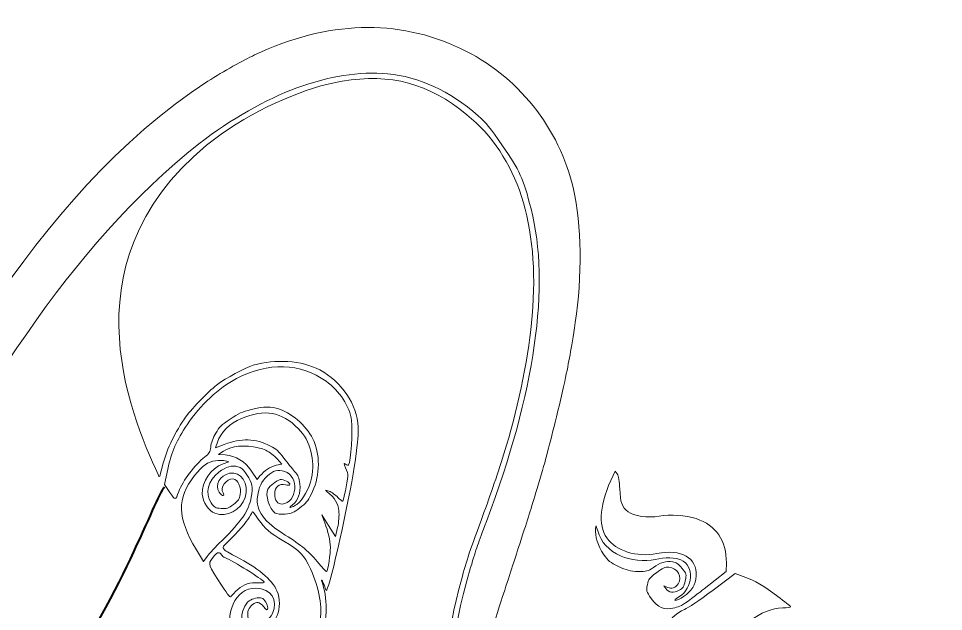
# Model space of a CAD drawing. Header units: centimetres. Extents: x -23.9 to 25.8, y -49.2 to 14.5.
# Drawn here: x 6.093 to 9.716, y 10.252 to 12.575 of the extents above; entities that cross this region are included whole.
import ezdxf

# ---------------------------------------------------------------- set-up
doc = ezdxf.new("R2010")
doc.units = ezdxf.units.CM
doc.header["$MEASUREMENT"] = 0
doc.layers.add('layer 1', color=7, linetype='Continuous')

msp = doc.modelspace()

# ---------------------------------------------------------------- linework, layer by layer
at = {"layer": 'layer 1', "color": 5, "lineweight": 20}
for points, knots in [([(8.17961, 9.63056), (8.18212, 9.63248), (8.1963, 9.65249), (8.21119, 9.67495), (8.21119, 9.67495), (8.21119, 9.67495), (8.23807, 9.71588), (8.23807, 9.71588), (8.23807, 9.71588), (8.23807, 9.71588), (8.20981, 9.71393), (8.20981, 9.71393), (8.20981, 9.71393), (8.13689, 9.70899), (8.0403, 9.76051), (7.9925, 9.82968), (7.9925, 9.82968), (7.96453, 9.87047), (7.94523, 9.92589), (7.93821, 9.98639), (7.93821, 9.98639), (7.92773, 10.0747), (7.94163, 10.16896), (7.98326, 10.29352), (7.98326, 10.29352), (7.99402, 10.32577), (8.01053, 10.37595), (8.01977, 10.40517), (8.01977, 10.40517), (8.02915, 10.43423), (8.04595, 10.48605), (8.05713, 10.52052), (8.05713, 10.52052), (8.09075, 10.62386), (8.09805, 10.647), (8.12423, 10.73396), (8.12423, 10.73396), (8.13816, 10.77986), (8.154, 10.83498), (8.15965, 10.85634), (8.15965, 10.85634), (8.16515, 10.87783), (8.17923, 10.9317), (8.19066, 10.97595), (8.19066, 10.97595), (8.20223, 11.02018), (8.22082, 11.09968), (8.23214, 11.15261), (8.23214, 11.15261), (8.25045, 11.239), (8.25595, 11.2696), (8.27345, 11.38371), (8.27345, 11.38371), (8.30076, 11.56231), (8.29815, 11.76943), (8.26671, 11.90653), (8.26671, 11.90653), (8.212, 12.14631), (8.04665, 12.35218), (7.82437, 12.45761), (7.82437, 12.45761), (7.577, 12.57487), (7.30331, 12.5662), (7.01753, 12.43199), (7.01753, 12.43199), (6.97329, 12.41117), (6.89776, 12.36873), (6.83412, 12.32878), (6.83412, 12.32878), (6.13654, 11.87415), (5.72728, 11.01893), (5.41941, 10.48494), (5.41941, 10.48494), (4.18317, 8.34167), (1.98632, 4.42199), (2.00396, 4.41344), (2.00396, 4.41344), (1.99817, 4.34427), (2.03094, 4.28888), (2.0676, 4.20081), (2.0676, 4.20081), (2.06911, 4.19587), (4.30707, 8.20621), (5.52344, 10.33337), (5.52344, 10.33337), (5.93729, 11.08784), (6.28883, 11.67873), (6.79923, 12.08403), (6.79923, 12.08403), (7.05926, 12.28234), (7.31753, 12.37811), (7.53869, 12.3581), (7.53869, 12.3581), (7.66121, 12.34711), (7.7815, 12.29128), (7.89341, 12.19346), (7.89341, 12.19346), (7.92523, 12.16561), (7.93874, 12.14907), (7.9889, 12.07629), (7.9889, 12.07629), (8.05575, 11.97917), (8.06994, 11.94786), (8.10038, 11.82909), (8.10038, 11.82909), (8.17672, 11.53117), (8.1165, 11.10865), (7.92565, 10.60456), (7.92565, 10.60456), (7.89217, 10.51608), (7.88706, 10.50095), (7.86363, 10.42363), (7.86363, 10.42363), (7.77833, 10.14098), (7.77226, 9.95717), (7.8438, 9.81166), (7.8438, 9.81166), (7.88515, 9.72731), (7.96685, 9.66544), (8.06634, 9.64311), (8.06634, 9.64311), (8.10715, 9.63386), (8.17439, 9.62643), (8.17961, 9.63056)], [0, 0, 0, 0, 0.03125, 0.03125, 0.03125, 0.03125, 0.0625, 0.0625, 0.0625, 0.0625, 0.09375, 0.09375, 0.09375, 0.09375, 0.125, 0.125, 0.125, 0.125, 0.15625, 0.15625, 0.15625, 0.15625, 0.1875, 0.1875, 0.1875, 0.1875, 0.21875, 0.21875, 0.21875, 0.21875, 0.25, 0.25, 0.25, 0.25, 0.28125, 0.28125, 0.28125, 0.28125, 0.3125, 0.3125, 0.3125, 0.3125, 0.34375, 0.34375, 0.34375, 0.34375, 0.375, 0.375, 0.375, 0.375, 0.40625, 0.40625, 0.40625, 0.40625, 0.4375, 0.4375, 0.4375, 0.4375, 0.46875, 0.46875, 0.46875, 0.46875, 0.5, 0.5, 0.5, 0.5, 0.53125, 0.53125, 0.53125, 0.53125, 0.5625, 0.5625, 0.5625, 0.5625, 0.59375, 0.59375, 0.59375, 0.59375, 0.625, 0.625, 0.625, 0.625, 0.65625, 0.65625, 0.65625, 0.65625, 0.6875, 0.6875, 0.6875, 0.6875, 0.71875, 0.71875, 0.71875, 0.71875, 0.75, 0.75, 0.75, 0.75, 0.78125, 0.78125, 0.78125, 0.78125, 0.8125, 0.8125, 0.8125, 0.8125, 0.84375, 0.84375, 0.84375, 0.84375, 0.875, 0.875, 0.875, 0.875, 0.90625, 0.90625, 0.90625, 0.90625, 0.9375, 0.9375, 0.9375, 0.9375, 1, 1, 1, 1]), ([(8.15263, 9.13212), (8.15386, 9.13474), (8.15139, 9.14466), (8.14723, 9.15431), (8.14723, 9.15431), (8.12603, 9.20297), (8.10839, 9.29586), (8.10825, 9.35814), (8.10825, 9.35814), (8.10825, 9.42936), (8.13347, 9.53906), (8.16183, 9.59186), (8.16183, 9.59186), (8.16847, 9.60396), (8.16762, 9.60437), (8.11597, 9.61126), (8.11597, 9.61126), (8.03381, 9.62229), (7.98036, 9.6424), (7.91711, 9.68595), (7.91711, 9.68595), (7.89146, 9.70361), (7.88198, 9.7142), (7.8485, 9.76299), (7.8485, 9.76299), (7.81389, 9.81344), (7.80824, 9.8246), (7.7972, 9.86442), (7.7972, 9.86442), (7.75794, 10.0069), (7.76633, 10.14996), (7.8274, 10.37554), (7.8274, 10.37554), (7.8485, 10.4534), (7.85993, 10.48729), (7.91588, 10.6393), (7.91588, 10.6393), (7.9484, 10.72791), (7.97648, 10.81181), (8.00435, 10.90291), (8.00435, 10.90291), (8.05092, 11.05518), (8.09392, 11.27125), (8.10507, 11.4099), (8.10507, 11.4099), (8.13414, 11.77081), (8.0487, 12.03372), (7.84931, 12.19773), (7.84931, 12.19773), (7.69924, 12.32104), (7.55096, 12.36099), (7.36106, 12.32932), (7.36106, 12.32932), (7.21829, 12.30547), (7.04219, 12.2286), (6.88647, 12.1222), (6.88647, 12.1222), (6.25546, 11.65849), (6.5326, 11.02307), (6.63967, 10.78854), (6.63967, 10.78854), (6.64531, 10.77489), (6.64574, 10.77573), (6.65579, 10.81652), (6.65579, 10.81652), (6.67177, 10.88183), (6.69781, 10.93846), (6.74275, 11.00639), (6.74275, 11.00639), (6.76381, 11.0381), (6.8355, 11.11346), (6.86911, 11.13895), (6.86911, 11.13895), (6.90506, 11.1664), (6.97978, 11.20675), (7.01255, 11.2164), (7.01255, 11.2164), (7.09994, 11.24233), (7.20108, 11.23517), (7.27259, 11.19794), (7.27259, 11.19794), (7.35817, 11.15358), (7.41991, 11.06164), (7.42294, 10.97431), (7.42294, 10.97431), (7.42389, 10.9437), (7.42266, 10.92881), (7.41137, 10.83979), (7.41137, 10.83979), (7.39814, 10.73658), (7.32441, 10.3969), (7.30374, 10.34424), (7.30374, 10.34424), (7.29852, 10.33089), (7.29809, 10.33089), (7.29464, 10.34259), (7.29464, 10.34259), (7.29259, 10.34921), (7.28747, 10.36176), (7.28335, 10.37043), (7.28335, 10.37043), (7.2788, 10.37968), (7.27922, 10.37484), (7.2843, 10.35886), (7.2843, 10.35886), (7.30582, 10.29023), (7.30264, 10.20989), (7.27534, 10.13066), (7.27534, 10.13066), (7.26377, 10.0973), (7.26391, 10.09178), (7.27675, 10.01545), (7.27675, 10.01545), (7.29961, 9.87945), (7.33626, 9.76562), (7.3878, 9.67051), (7.3878, 9.67051), (7.43465, 9.58372), (7.5281, 9.45791), (7.57756, 9.4149), (7.57756, 9.4149), (7.67017, 9.33456), (7.73522, 9.28839), (7.81361, 9.2476), (7.81361, 9.2476), (7.83029, 9.23892), (7.84433, 9.23136), (7.8449, 9.23065), (7.8449, 9.23065), (7.84779, 9.22624), (7.97207, 9.17691), (8.00986, 9.16507), (8.00986, 9.16507), (8.08151, 9.14274), (8.15026, 9.12677), (8.15263, 9.13212)], [0, 0, 0, 0, 0.0285714, 0.0285714, 0.0285714, 0.0285714, 0.0571429, 0.0571429, 0.0571429, 0.0571429, 0.0857143, 0.0857143, 0.0857143, 0.0857143, 0.1142857, 0.1142857, 0.1142857, 0.1142857, 0.1428571, 0.1428571, 0.1428571, 0.1428571, 0.1714286, 0.1714286, 0.1714286, 0.1714286, 0.2, 0.2, 0.2, 0.2, 0.2285714, 0.2285714, 0.2285714, 0.2285714, 0.2571429, 0.2571429, 0.2571429, 0.2571429, 0.2857143, 0.2857143, 0.2857143, 0.2857143, 0.3142857, 0.3142857, 0.3142857, 0.3142857, 0.3428571, 0.3428571, 0.3428571, 0.3428571, 0.3714286, 0.3714286, 0.3714286, 0.3714286, 0.4, 0.4, 0.4, 0.4, 0.4285714, 0.4285714, 0.4285714, 0.4285714, 0.4571429, 0.4571429, 0.4571429, 0.4571429, 0.4857143, 0.4857143, 0.4857143, 0.4857143, 0.5142857, 0.5142857, 0.5142857, 0.5142857, 0.5428571, 0.5428571, 0.5428571, 0.5428571, 0.5714286, 0.5714286, 0.5714286, 0.5714286, 0.6, 0.6, 0.6, 0.6, 0.6285714, 0.6285714, 0.6285714, 0.6285714, 0.6571429, 0.6571429, 0.6571429, 0.6571429, 0.6857143, 0.6857143, 0.6857143, 0.6857143, 0.7142857, 0.7142857, 0.7142857, 0.7142857, 0.7428571, 0.7428571, 0.7428571, 0.7428571, 0.7714286, 0.7714286, 0.7714286, 0.7714286, 0.8, 0.8, 0.8, 0.8, 0.8285714, 0.8285714, 0.8285714, 0.8285714, 0.8571429, 0.8571429, 0.8571429, 0.8571429, 0.8857143, 0.8857143, 0.8857143, 0.8857143, 0.9142857, 0.9142857, 0.9142857, 0.9142857, 0.9428571, 0.9428571, 0.9428571, 0.9428571, 1, 1, 1, 1]), ([(7.30032, 10.40806), (7.30458, 10.41122), (7.31503, 10.48137), (7.3145, 10.50273), (7.3145, 10.50273), (7.31379, 10.53014), (7.30568, 10.56572), (7.29259, 10.59931), (7.29259, 10.59931), (7.29259, 10.59931), (7.28045, 10.63018), (7.28045, 10.63018), (7.28045, 10.63018), (7.28045, 10.63018), (7.30734, 10.58801), (7.30734, 10.58801), (7.30734, 10.58801), (7.30734, 10.58801), (7.33432, 10.54587), (7.33432, 10.54587), (7.33432, 10.54587), (7.33432, 10.54587), (7.34275, 10.58058), (7.34275, 10.58058), (7.34275, 10.58058), (7.34741, 10.59975), (7.34963, 10.62911), (7.34769, 10.64575), (7.34769, 10.64575), (7.34427, 10.67636), (7.33281, 10.69495), (7.30042, 10.72239), (7.30042, 10.72239), (7.29287, 10.72885), (7.29478, 10.72898), (7.30938, 10.72307), (7.30938, 10.72307), (7.31958, 10.71893), (7.33531, 10.70807), (7.34413, 10.69868), (7.34413, 10.69868), (7.35309, 10.6893), (7.36177, 10.68285), (7.36343, 10.68409), (7.36343, 10.68409), (7.36646, 10.68641), (7.38078, 10.75723), (7.38311, 10.78151), (7.38311, 10.78151), (7.38382, 10.78824), (7.3798, 10.80327), (7.37429, 10.81484), (7.37429, 10.81484), (7.3659, 10.83223), (7.3659, 10.83455), (7.37387, 10.82903), (7.37387, 10.82903), (7.37927, 10.82533), (7.38463, 10.82395), (7.386, 10.82587), (7.386, 10.82587), (7.39415, 10.83828), (7.40255, 10.96314), (7.39758, 10.9998), (7.39758, 10.9998), (7.39041, 11.05434), (7.34977, 11.1172), (7.29823, 11.15372), (7.29823, 11.15372), (7.19723, 11.22538), (7.07045, 11.22921), (6.94683, 11.16444), (6.94683, 11.16444), (6.87765, 11.12823), (6.80491, 11.06013), (6.75323, 10.98366), (6.75323, 10.98366), (6.71269, 10.92343), (6.6923, 10.87631), (6.67798, 10.8099), (6.67798, 10.8099), (6.67798, 10.8099), (6.66489, 10.74899), (6.66489, 10.74899), (6.66489, 10.74899), (6.66489, 10.74899), (6.68585, 10.71853), (6.68585, 10.71853), (6.68585, 10.71853), (6.70857, 10.6856), (6.70747, 10.6856), (6.7207, 10.72128), (6.7207, 10.72128), (6.7364, 10.76359), (6.78477, 10.82822), (6.82198, 10.85661), (6.82198, 10.85661), (6.84114, 10.8712), (6.84347, 10.8752), (6.84569, 10.89699), (6.84569, 10.89699), (6.84721, 10.91075), (6.85574, 10.93365), (6.86538, 10.94976), (6.86538, 10.94976), (6.88054, 10.97525), (6.88647, 10.98103), (6.92203, 11.00531), (6.92203, 11.00531), (6.95551, 11.02832), (6.96817, 11.0341), (7.00472, 11.04304), (7.00472, 11.04304), (7.05722, 11.05586), (7.07955, 11.05599), (7.11482, 11.04402), (7.11482, 11.04402), (7.17159, 11.02485), (7.2274, 10.97276), (7.25068, 10.91751), (7.25068, 10.91751), (7.27661, 10.85563), (7.27206, 10.77311), (7.23925, 10.70971), (7.23925, 10.70971), (7.22644, 10.6849), (7.21829, 10.67525), (7.19515, 10.65749), (7.19515, 10.65749), (7.17007, 10.63846), (7.16319, 10.63556), (7.13716, 10.63338), (7.13716, 10.63338), (7.12089, 10.632), (7.10336, 10.63378), (7.09814, 10.63735), (7.09814, 10.63735), (7.075, 10.65362), (7.05845, 10.70887), (7.07002, 10.73093), (7.07002, 10.73093), (7.07718, 10.74472), (7.10406, 10.76564), (7.11811, 10.7684), (7.11811, 10.7684), (7.13038, 10.77089), (7.15755, 10.75683), (7.15575, 10.74899), (7.15575, 10.74899), (7.15518, 10.7461), (7.14735, 10.74566), (7.13825, 10.74802), (7.13825, 10.74802), (7.1144, 10.75451), (7.09606, 10.73921), (7.09662, 10.71315), (7.09662, 10.71315), (7.09704, 10.68685), (7.10833, 10.67141), (7.12597, 10.67279), (7.12597, 10.67279), (7.18538, 10.6776), (7.19335, 10.78219), (7.13574, 10.79997), (7.13574, 10.79997), (7.10847, 10.80838), (7.09069, 10.80384), (7.06783, 10.78289), (7.06783, 10.78289), (7.04441, 10.76123), (7.03393, 10.73907), (7.0291, 10.70131), (7.0291, 10.70131), (7.02222, 10.64743), (7.05446, 10.60291), (7.13754, 10.55136), (7.13754, 10.55136), (7.19999, 10.51265), (7.23265, 10.48507), (7.27012, 10.4388), (7.27012, 10.4388), (7.285, 10.42061), (7.29866, 10.40668), (7.30032, 10.40793), (7.30032, 10.40793), (7.30032, 10.40793), (7.30032, 10.40806), (7.30032, 10.40806)], [0, 0, 0, 0, 0.0208333, 0.0208333, 0.0208333, 0.0208333, 0.0416667, 0.0416667, 0.0416667, 0.0416667, 0.0625, 0.0625, 0.0625, 0.0625, 0.0833333, 0.0833333, 0.0833333, 0.0833333, 0.1041667, 0.1041667, 0.1041667, 0.1041667, 0.125, 0.125, 0.125, 0.125, 0.1458333, 0.1458333, 0.1458333, 0.1458333, 0.1666667, 0.1666667, 0.1666667, 0.1666667, 0.1875, 0.1875, 0.1875, 0.1875, 0.2083333, 0.2083333, 0.2083333, 0.2083333, 0.2291667, 0.2291667, 0.2291667, 0.2291667, 0.25, 0.25, 0.25, 0.25, 0.2708333, 0.2708333, 0.2708333, 0.2708333, 0.2916667, 0.2916667, 0.2916667, 0.2916667, 0.3125, 0.3125, 0.3125, 0.3125, 0.3333333, 0.3333333, 0.3333333, 0.3333333, 0.3541667, 0.3541667, 0.3541667, 0.3541667, 0.375, 0.375, 0.375, 0.375, 0.3958333, 0.3958333, 0.3958333, 0.3958333, 0.4166667, 0.4166667, 0.4166667, 0.4166667, 0.4375, 0.4375, 0.4375, 0.4375, 0.4583333, 0.4583333, 0.4583333, 0.4583333, 0.4791667, 0.4791667, 0.4791667, 0.4791667, 0.5, 0.5, 0.5, 0.5, 0.5208333, 0.5208333, 0.5208333, 0.5208333, 0.5416667, 0.5416667, 0.5416667, 0.5416667, 0.5625, 0.5625, 0.5625, 0.5625, 0.5833333, 0.5833333, 0.5833333, 0.5833333, 0.6041667, 0.6041667, 0.6041667, 0.6041667, 0.625, 0.625, 0.625, 0.625, 0.6458333, 0.6458333, 0.6458333, 0.6458333, 0.6666667, 0.6666667, 0.6666667, 0.6666667, 0.6875, 0.6875, 0.6875, 0.6875, 0.7083333, 0.7083333, 0.7083333, 0.7083333, 0.7291667, 0.7291667, 0.7291667, 0.7291667, 0.75, 0.75, 0.75, 0.75, 0.7708333, 0.7708333, 0.7708333, 0.7708333, 0.7916667, 0.7916667, 0.7916667, 0.7916667, 0.8125, 0.8125, 0.8125, 0.8125, 0.8333333, 0.8333333, 0.8333333, 0.8333333, 0.8541667, 0.8541667, 0.8541667, 0.8541667, 0.875, 0.875, 0.875, 0.875, 0.8958333, 0.8958333, 0.8958333, 0.8958333, 0.9166667, 0.9166667, 0.9166667, 0.9166667, 0.9375, 0.9375, 0.9375, 0.9375, 0.9583333, 0.9583333, 0.9583333, 0.9583333, 1, 1, 1, 1]), ([(7.18263, 10.67111), (7.20757, 10.69014), (7.23124, 10.73107), (7.24091, 10.77462), (7.24091, 10.77462), (7.25622, 10.84379), (7.23526, 10.92235), (7.18965, 10.96768), (7.18965, 10.96768), (7.12241, 11.03464), (7.05679, 11.04637), (6.96708, 11.00777), (6.96708, 11.00777), (6.91886, 10.98695), (6.88689, 10.95568), (6.87187, 10.91448), (6.87187, 10.91448), (6.87187, 10.91448), (6.864, 10.89286), (6.864, 10.89286), (6.864, 10.89286), (6.864, 10.89286), (6.89861, 10.90607), (6.89861, 10.90607), (6.89861, 10.90607), (6.96542, 10.93183), (7.02137, 10.92992), (7.0805, 10.89975), (7.0805, 10.89975), (7.10131, 10.88926), (7.11274, 10.8788), (7.13232, 10.85301), (7.13232, 10.85301), (7.14608, 10.83468), (7.1651, 10.81101), (7.17448, 10.80051), (7.17448, 10.80051), (7.18866, 10.78454), (7.19212, 10.77627), (7.19487, 10.75131), (7.19487, 10.75131), (7.19861, 10.71674), (7.18813, 10.68628), (7.16661, 10.66919), (7.16661, 10.66919), (7.15229, 10.65803), (7.15229, 10.65762), (7.16538, 10.66176), (7.16538, 10.66176), (7.17116, 10.66354), (7.17684, 10.66684), (7.18263, 10.67111)], [0, 0, 0, 0, 0.0714286, 0.0714286, 0.0714286, 0.0714286, 0.1428571, 0.1428571, 0.1428571, 0.1428571, 0.2142857, 0.2142857, 0.2142857, 0.2142857, 0.2857143, 0.2857143, 0.2857143, 0.2857143, 0.3571429, 0.3571429, 0.3571429, 0.3571429, 0.4285714, 0.4285714, 0.4285714, 0.4285714, 0.5, 0.5, 0.5, 0.5, 0.5714286, 0.5714286, 0.5714286, 0.5714286, 0.6428571, 0.6428571, 0.6428571, 0.6428571, 0.7142857, 0.7142857, 0.7142857, 0.7142857, 0.7857143, 0.7857143, 0.7857143, 0.7857143, 0.8571429, 0.8571429, 0.8571429, 0.8571429, 1, 1, 1, 1]), ([(7.12488, 10.82947), (7.12488, 10.82947), (7.10586, 10.85012), (7.10586, 10.85012), (7.10586, 10.85012), (7.09539, 10.86141), (7.07567, 10.87645), (7.06191, 10.88348), (7.06191, 10.88348), (7.03005, 10.89962), (6.95646, 10.90496), (6.92478, 10.8934), (6.92478, 10.8934), (6.91198, 10.88872), (6.89586, 10.88099), (6.88894, 10.87618), (6.88894, 10.87618), (6.88894, 10.87618), (6.87656, 10.86737), (6.87656, 10.86737), (6.87656, 10.86737), (6.87656, 10.86737), (6.90217, 10.86488), (6.90217, 10.86488), (6.90217, 10.86488), (6.94503, 10.86074), (6.97879, 10.84006), (7.00539, 10.80176), (7.00539, 10.80176), (7.00539, 10.80176), (7.02815, 10.7691), (7.02815, 10.7691), (7.02815, 10.7691), (7.02815, 10.7691), (7.03887, 10.78259), (7.03887, 10.78259), (7.03887, 10.78259), (7.05612, 10.80425), (7.07898, 10.81924), (7.10269, 10.82449), (7.10269, 10.82449), (7.10269, 10.82449), (7.12488, 10.82947), (7.12488, 10.82947)], [0, 0, 0, 0, 0.0833333, 0.0833333, 0.0833333, 0.0833333, 0.1666667, 0.1666667, 0.1666667, 0.1666667, 0.25, 0.25, 0.25, 0.25, 0.3333333, 0.3333333, 0.3333333, 0.3333333, 0.4166667, 0.4166667, 0.4166667, 0.4166667, 0.5, 0.5, 0.5, 0.5, 0.5833333, 0.5833333, 0.5833333, 0.5833333, 0.6666667, 0.6666667, 0.6666667, 0.6666667, 0.75, 0.75, 0.75, 0.75, 0.8333333, 0.8333333, 0.8333333, 0.8333333, 1, 1, 1, 1]), ([(6.81743, 10.44734), (6.81743, 10.44734), (6.83218, 10.46759), (6.83218, 10.46759), (6.83218, 10.46759), (6.84019, 10.47875), (6.8658, 10.50646), (6.88908, 10.5292), (6.88908, 10.5292), (6.96793, 10.60621), (6.99463, 10.64562), (7.00444, 10.69936), (7.00444, 10.69936), (7.0116, 10.7389), (7.00843, 10.75572), (6.9879, 10.78673), (6.9879, 10.78673), (6.97301, 10.80905), (6.96585, 10.81568), (6.95262, 10.81911), (6.95262, 10.81911), (6.92863, 10.82547), (6.90563, 10.81884), (6.87808, 10.79762), (6.87808, 10.79762), (6.83412, 10.76359), (6.8217, 10.7151), (6.84774, 10.67733), (6.84774, 10.67733), (6.86001, 10.65954), (6.86442, 10.65705), (6.88661, 10.65554), (6.88661, 10.65554), (6.90838, 10.65403), (6.91459, 10.65611), (6.93456, 10.67141), (6.93456, 10.67141), (6.95413, 10.68628), (6.95812, 10.69193), (6.96158, 10.70998), (6.96158, 10.70998), (6.9668, 10.73672), (6.95181, 10.76937), (6.93346, 10.77115), (6.93346, 10.77115), (6.90785, 10.77364), (6.88054, 10.73618), (6.89406, 10.71674), (6.89406, 10.71674), (6.8979, 10.71109), (6.89832, 10.70625), (6.89487, 10.70585), (6.89487, 10.70585), (6.89145, 10.70544), (6.88439, 10.71136), (6.87903, 10.71906), (6.87903, 10.71906), (6.85987, 10.74691), (6.88097, 10.78508), (6.92009, 10.79335), (6.92009, 10.79335), (6.96475, 10.803), (6.99671, 10.75229), (6.98031, 10.69798), (6.98031, 10.69798), (6.96585, 10.64975), (6.9081, 10.61959), (6.86248, 10.6364), (6.86248, 10.6364), (6.8374, 10.64562), (6.81468, 10.68009), (6.81302, 10.71109), (6.81302, 10.71109), (6.81055, 10.75986), (6.8465, 10.81279), (6.89406, 10.82987), (6.89406, 10.82987), (6.89406, 10.82987), (6.91653, 10.83801), (6.91653, 10.83801), (6.91653, 10.83801), (6.91653, 10.83801), (6.90273, 10.84157), (6.90273, 10.84157), (6.90273, 10.84157), (6.89515, 10.84352), (6.87793, 10.84393), (6.86442, 10.84228), (6.86442, 10.84228), (6.83465, 10.83895), (6.81331, 10.82368), (6.78258, 10.78397), (6.78258, 10.78397), (6.7116, 10.69219), (6.7134, 10.62262), (6.78988, 10.49378), (6.78988, 10.49378), (6.78988, 10.49378), (6.81743, 10.44734), (6.81743, 10.44734)], [0, 0, 0, 0, 0.0384615, 0.0384615, 0.0384615, 0.0384615, 0.0769231, 0.0769231, 0.0769231, 0.0769231, 0.1153846, 0.1153846, 0.1153846, 0.1153846, 0.1538462, 0.1538462, 0.1538462, 0.1538462, 0.1923077, 0.1923077, 0.1923077, 0.1923077, 0.2307692, 0.2307692, 0.2307692, 0.2307692, 0.2692308, 0.2692308, 0.2692308, 0.2692308, 0.3076923, 0.3076923, 0.3076923, 0.3076923, 0.3461538, 0.3461538, 0.3461538, 0.3461538, 0.3846154, 0.3846154, 0.3846154, 0.3846154, 0.4230769, 0.4230769, 0.4230769, 0.4230769, 0.4615385, 0.4615385, 0.4615385, 0.4615385, 0.5, 0.5, 0.5, 0.5, 0.5384615, 0.5384615, 0.5384615, 0.5384615, 0.5769231, 0.5769231, 0.5769231, 0.5769231, 0.6153846, 0.6153846, 0.6153846, 0.6153846, 0.6538462, 0.6538462, 0.6538462, 0.6538462, 0.6923077, 0.6923077, 0.6923077, 0.6923077, 0.7307692, 0.7307692, 0.7307692, 0.7307692, 0.7692308, 0.7692308, 0.7692308, 0.7692308, 0.8076923, 0.8076923, 0.8076923, 0.8076923, 0.8461538, 0.8461538, 0.8461538, 0.8461538, 0.8846154, 0.8846154, 0.8846154, 0.8846154, 0.9230769, 0.9230769, 0.9230769, 0.9230769, 1, 1, 1, 1]), ([(8.72864, 10.3025), (8.74117, 10.31202), (8.75715, 10.32453), (8.77824, 10.34094), (8.77824, 10.34094), (8.77824, 10.34094), (8.86464, 10.4086), (8.86464, 10.4086), (8.86464, 10.4086), (8.86464, 10.4086), (8.8652, 10.4429), (8.8652, 10.4429), (8.8652, 10.4429), (8.86672, 10.52849), (8.82495, 10.58926), (8.7467, 10.61545), (8.7467, 10.61545), (8.70769, 10.6284), (8.64486, 10.63254), (8.60199, 10.62497), (8.60199, 10.62497), (8.55871, 10.61724), (8.50138, 10.62551), (8.48004, 10.64259), (8.48004, 10.64259), (8.45577, 10.66176), (8.44974, 10.67857), (8.4478, 10.73231), (8.4478, 10.73231), (8.44684, 10.75807), (8.44243, 10.7844), (8.43813, 10.79059), (8.43813, 10.79059), (8.43813, 10.79059), (8.4303, 10.80203), (8.4303, 10.80203), (8.4303, 10.80203), (8.4303, 10.80203), (8.42201, 10.78481), (8.42201, 10.78481), (8.42201, 10.78481), (8.36923, 10.6743), (8.36112, 10.59259), (8.39749, 10.53979), (8.39749, 10.53979), (8.43277, 10.48867), (8.51309, 10.46359), (8.59303, 10.47875), (8.59303, 10.47875), (8.69005, 10.49721), (8.75136, 10.46221), (8.74709, 10.39111), (8.74709, 10.39111), (8.74505, 10.35678), (8.72931, 10.33089), (8.69791, 10.31047), (8.69791, 10.31047), (8.68412, 10.30153), (8.66966, 10.29463), (8.66553, 10.29507), (8.66553, 10.29507), (8.66027, 10.29561), (8.6643, 10.29961), (8.67915, 10.30869), (8.67915, 10.30869), (8.73637, 10.34397), (8.74102, 10.42942), (8.68716, 10.4542), (8.68716, 10.4542), (8.66662, 10.46359), (8.62447, 10.46416), (8.58615, 10.45545), (8.58615, 10.45545), (8.54908, 10.44717), (8.48501, 10.4534), (8.45263, 10.46843), (8.45263, 10.46843), (8.40412, 10.49103), (8.37435, 10.52324), (8.3614, 10.56763), (8.3614, 10.56763), (8.35424, 10.59174), (8.3541, 10.59188), (8.35283, 10.57671), (8.35283, 10.57671), (8.35036, 10.54695), (8.36249, 10.50838), (8.3844, 10.4764), (8.3844, 10.4764), (8.40313, 10.44926), (8.40948, 10.44388), (8.44339, 10.42764), (8.44339, 10.42764), (8.47136, 10.41412), (8.49119, 10.40901), (8.51877, 10.40833), (8.51877, 10.40833), (8.55268, 10.40763), (8.55857, 10.40917), (8.57966, 10.42458), (8.57966, 10.42458), (8.60584, 10.44347), (8.62817, 10.44993), (8.65505, 10.44637), (8.65505, 10.44637), (8.6687, 10.44458), (8.67724, 10.43863), (8.69142, 10.42128), (8.69142, 10.42128), (8.70934, 10.39939), (8.70977, 10.39771), (8.70409, 10.37168), (8.70409, 10.37168), (8.69887, 10.3477), (8.6964, 10.34383), (8.68042, 10.33489), (8.68042, 10.33489), (8.6596, 10.32315), (8.63822, 10.32577), (8.62803, 10.34121), (8.62803, 10.34121), (8.62803, 10.34121), (8.62087, 10.35197), (8.62087, 10.35197), (8.62087, 10.35197), (8.62087, 10.35197), (8.63466, 10.34605), (8.63466, 10.34605), (8.63466, 10.34605), (8.65145, 10.33875), (8.66525, 10.34356), (8.67696, 10.36065), (8.67696, 10.36065), (8.69488, 10.38698), (8.67393, 10.42293), (8.63935, 10.42515), (8.63935, 10.42515), (8.6239, 10.42626), (8.61702, 10.42306), (8.59109, 10.40336), (8.59109, 10.40336), (8.56287, 10.38173), (8.56065, 10.37871), (8.55582, 10.35611), (8.55582, 10.35611), (8.55088, 10.33324), (8.55155, 10.33062), (8.57127, 10.3025), (8.57127, 10.3025), (8.59702, 10.26544), (8.61977, 10.2566), (8.66278, 10.26665), (8.66278, 10.26665), (8.68412, 10.27163), (8.69086, 10.27382), (8.7285, 10.30237), (8.7285, 10.30237), (8.7285, 10.30237), (8.72864, 10.3025), (8.72864, 10.3025)], [0, 0, 0, 0, 0.0243902, 0.0243902, 0.0243902, 0.0243902, 0.0487805, 0.0487805, 0.0487805, 0.0487805, 0.0731707, 0.0731707, 0.0731707, 0.0731707, 0.097561, 0.097561, 0.097561, 0.097561, 0.1219512, 0.1219512, 0.1219512, 0.1219512, 0.1463415, 0.1463415, 0.1463415, 0.1463415, 0.1707317, 0.1707317, 0.1707317, 0.1707317, 0.195122, 0.195122, 0.195122, 0.195122, 0.2195122, 0.2195122, 0.2195122, 0.2195122, 0.2439024, 0.2439024, 0.2439024, 0.2439024, 0.2682927, 0.2682927, 0.2682927, 0.2682927, 0.2926829, 0.2926829, 0.2926829, 0.2926829, 0.3170732, 0.3170732, 0.3170732, 0.3170732, 0.3414634, 0.3414634, 0.3414634, 0.3414634, 0.3658537, 0.3658537, 0.3658537, 0.3658537, 0.3902439, 0.3902439, 0.3902439, 0.3902439, 0.4146341, 0.4146341, 0.4146341, 0.4146341, 0.4390244, 0.4390244, 0.4390244, 0.4390244, 0.4634146, 0.4634146, 0.4634146, 0.4634146, 0.4878049, 0.4878049, 0.4878049, 0.4878049, 0.5121951, 0.5121951, 0.5121951, 0.5121951, 0.5365854, 0.5365854, 0.5365854, 0.5365854, 0.5609756, 0.5609756, 0.5609756, 0.5609756, 0.5853659, 0.5853659, 0.5853659, 0.5853659, 0.6097561, 0.6097561, 0.6097561, 0.6097561, 0.6341463, 0.6341463, 0.6341463, 0.6341463, 0.6585366, 0.6585366, 0.6585366, 0.6585366, 0.6829268, 0.6829268, 0.6829268, 0.6829268, 0.7073171, 0.7073171, 0.7073171, 0.7073171, 0.7317073, 0.7317073, 0.7317073, 0.7317073, 0.7560976, 0.7560976, 0.7560976, 0.7560976, 0.7804878, 0.7804878, 0.7804878, 0.7804878, 0.804878, 0.804878, 0.804878, 0.804878, 0.8292683, 0.8292683, 0.8292683, 0.8292683, 0.8536585, 0.8536585, 0.8536585, 0.8536585, 0.8780488, 0.8780488, 0.8780488, 0.8780488, 0.902439, 0.902439, 0.902439, 0.902439, 0.9268293, 0.9268293, 0.9268293, 0.9268293, 0.9512195, 0.9512195, 0.9512195, 0.9512195, 1, 1, 1, 1]), ([(7.11193, 9.78078), (7.11317, 9.7791), (7.17903, 9.93675), (7.21156, 10.01874), (7.21156, 10.01874), (7.24299, 10.09814), (7.26627, 10.16923), (7.27315, 10.20727), (7.27315, 10.20727), (7.2843, 10.2679), (7.27135, 10.34192), (7.23636, 10.41923), (7.23636, 10.41923), (7.21198, 10.4731), (7.19586, 10.48978), (7.13246, 10.52698), (7.13246, 10.52698), (7.07637, 10.56007), (7.05764, 10.57617), (7.03227, 10.61296), (7.03227, 10.61296), (7.0207, 10.62978), (7.01065, 10.64316), (7.0098, 10.64246), (7.0098, 10.64246), (7.00913, 10.64192), (7.00306, 10.632), (6.99629, 10.62026), (6.99629, 10.62026), (6.98595, 10.6022), (6.95646, 10.56874), (6.90273, 10.5143), (6.90273, 10.5143), (6.89197, 10.5034), (6.89159, 10.50081), (6.89998, 10.49308), (6.89998, 10.49308), (6.9052, 10.48813), (6.9263, 10.47586), (6.94683, 10.4658), (6.94683, 10.4658), (7.02525, 10.4272), (7.08752, 10.37484), (7.10502, 10.3331), (7.10502, 10.3331), (7.13275, 10.26709), (7.10145, 10.19254), (7.0382, 10.17377), (7.0382, 10.17377), (7.00553, 10.16402), (6.97068, 10.19059), (6.96722, 10.22768), (6.96722, 10.22768), (6.96542, 10.24833), (6.97978, 10.28071), (6.99657, 10.29339), (6.99657, 10.29339), (7.00871, 10.30277), (7.03337, 10.30802), (7.04646, 10.30415), (7.04646, 10.30415), (7.05665, 10.30112), (7.06988, 10.27853), (7.06907, 10.26571), (7.06907, 10.26571), (7.06836, 10.25495), (7.06671, 10.25549), (7.05267, 10.27123), (7.05267, 10.27123), (7.03598, 10.28982), (7.02663, 10.29147), (7.01008, 10.27906), (7.01008, 10.27906), (6.99425, 10.26709), (6.9879, 10.25082), (6.99149, 10.2307), (6.99149, 10.2307), (6.9959, 10.20562), (7.00345, 10.1961), (7.02042, 10.19445), (7.02042, 10.19445), (7.03929, 10.19267), (7.07761, 10.22119), (7.08738, 10.24419), (7.08738, 10.24419), (7.11056, 10.2989), (7.08283, 10.34067), (7.02222, 10.34259), (7.02222, 10.34259), (6.94323, 10.34508), (6.89557, 10.24116), (6.93138, 10.14498), (6.93138, 10.14498), (6.93995, 10.12212), (6.96338, 10.08133), (7.00345, 10.01958), (7.00345, 10.01958), (7.06575, 9.92381), (7.09468, 9.86402), (7.10572, 9.80846), (7.10572, 9.80846), (7.10847, 9.79413), (7.11137, 9.78173), (7.11193, 9.78078)], [0, 0, 0, 0, 0.037037, 0.037037, 0.037037, 0.037037, 0.0740741, 0.0740741, 0.0740741, 0.0740741, 0.1111111, 0.1111111, 0.1111111, 0.1111111, 0.1481481, 0.1481481, 0.1481481, 0.1481481, 0.1851852, 0.1851852, 0.1851852, 0.1851852, 0.2222222, 0.2222222, 0.2222222, 0.2222222, 0.2592593, 0.2592593, 0.2592593, 0.2592593, 0.2962963, 0.2962963, 0.2962963, 0.2962963, 0.3333333, 0.3333333, 0.3333333, 0.3333333, 0.3703704, 0.3703704, 0.3703704, 0.3703704, 0.4074074, 0.4074074, 0.4074074, 0.4074074, 0.4444444, 0.4444444, 0.4444444, 0.4444444, 0.4814815, 0.4814815, 0.4814815, 0.4814815, 0.5185185, 0.5185185, 0.5185185, 0.5185185, 0.5555556, 0.5555556, 0.5555556, 0.5555556, 0.5925926, 0.5925926, 0.5925926, 0.5925926, 0.6296296, 0.6296296, 0.6296296, 0.6296296, 0.6666667, 0.6666667, 0.6666667, 0.6666667, 0.7037037, 0.7037037, 0.7037037, 0.7037037, 0.7407407, 0.7407407, 0.7407407, 0.7407407, 0.7777778, 0.7777778, 0.7777778, 0.7777778, 0.8148148, 0.8148148, 0.8148148, 0.8148148, 0.8518519, 0.8518519, 0.8518519, 0.8518519, 0.8888889, 0.8888889, 0.8888889, 0.8888889, 0.9259259, 0.9259259, 0.9259259, 0.9259259, 1, 1, 1, 1]), ([(7.05418, 10.36562), (7.05499, 10.36616), (7.05513, 10.36657), (7.05475, 10.36727), (7.05475, 10.36727), (7.0466, 10.37911), (6.93484, 10.44899), (6.90178, 10.46291), (6.90178, 10.46291), (6.89681, 10.4651), (6.89032, 10.47008), (6.88757, 10.47421), (6.88757, 10.47421), (6.88467, 10.47835), (6.88026, 10.48191), (6.87765, 10.48218), (6.87765, 10.48218), (6.87106, 10.48289), (6.8665, 10.47889), (6.85091, 10.45878), (6.85091, 10.45878), (6.83479, 10.43823), (6.83617, 10.4345), (6.88855, 10.35432), (6.88855, 10.35432), (6.91706, 10.31078), (6.92217, 10.30499), (6.9263, 10.31145), (6.9263, 10.31145), (6.92891, 10.31572), (6.94048, 10.32759), (6.95205, 10.33805), (6.95205, 10.33805), (6.9759, 10.35954), (6.99865, 10.3667), (7.03517, 10.36411), (7.03517, 10.36411), (7.04455, 10.36354), (7.05185, 10.36411), (7.05418, 10.36562)], [0, 0, 0, 0, 0.0909091, 0.0909091, 0.0909091, 0.0909091, 0.1818182, 0.1818182, 0.1818182, 0.1818182, 0.2727273, 0.2727273, 0.2727273, 0.2727273, 0.3636364, 0.3636364, 0.3636364, 0.3636364, 0.4545455, 0.4545455, 0.4545455, 0.4545455, 0.5454545, 0.5454545, 0.5454545, 0.5454545, 0.6363636, 0.6363636, 0.6363636, 0.6363636, 0.7272727, 0.7272727, 0.7272727, 0.7272727, 0.8181818, 0.8181818, 0.8181818, 0.8181818, 1, 1, 1, 1]), ([(9.57365, 9.44769), (9.62159, 9.48505), (9.66721, 9.53603), (9.67451, 9.5662), (9.67451, 9.5662), (9.67962, 9.58715), (9.69628, 9.61624), (9.70841, 9.62545), (9.70841, 9.62545), (9.71268, 9.62878), (9.71557, 9.63581), (9.71476, 9.64102), (9.71476, 9.64102), (9.71282, 9.65427), (9.62766, 9.78492), (9.60519, 9.80944), (9.60519, 9.80944), (9.60519, 9.80944), (9.58702, 9.82914), (9.58702, 9.82914), (9.58702, 9.82914), (9.58702, 9.82914), (9.57654, 9.78751), (9.57654, 9.78751), (9.57654, 9.78751), (9.55809, 9.71504), (9.51562, 9.65757), (9.45032, 9.61664), (9.45032, 9.61664), (9.3755, 9.56966), (9.3085, 9.57669), (9.21992, 9.64089), (9.21992, 9.64089), (9.10237, 9.72594), (9.0478, 9.7291), (8.92211, 9.65757), (8.92211, 9.65757), (8.89579, 9.64257), (8.86009, 9.62229), (8.84301, 9.61251), (8.84301, 9.61251), (8.82594, 9.60272), (8.79892, 9.58772), (8.78308, 9.57901), (8.78308, 9.57901), (8.75055, 9.56099), (8.74614, 9.55325), (8.75027, 9.52033), (8.75027, 9.52033), (8.75344, 9.49457), (8.75813, 9.48959), (8.78293, 9.48532), (8.78293, 9.48532), (8.79493, 9.48327), (8.80883, 9.47856), (8.8138, 9.475), (8.8138, 9.475), (8.83035, 9.46299), (8.83571, 9.42909), (8.82633, 9.3956), (8.82633, 9.3956), (8.81641, 9.36005), (8.8102, 9.35938), (8.80692, 9.39328), (8.80692, 9.39328), (8.80565, 9.40596), (8.80347, 9.4182), (8.80209, 9.42028), (8.80209, 9.42028), (8.80057, 9.42233), (8.78706, 9.42647), (8.77203, 9.42936), (8.77203, 9.42936), (8.72476, 9.43861), (8.70218, 9.45667), (8.69294, 9.49262), (8.69294, 9.49262), (8.68606, 9.51976), (8.68881, 9.52184), (8.70218, 9.49897), (8.70218, 9.49897), (8.71816, 9.4714), (8.7358, 9.45983), (8.77327, 9.45226), (8.77327, 9.45226), (8.79683, 9.44756), (8.8029, 9.44796), (8.79877, 9.45405), (8.79877, 9.45405), (8.79574, 9.45845), (8.78844, 9.46218), (8.78279, 9.46218), (8.78279, 9.46218), (8.76791, 9.46218), (8.74543, 9.47332), (8.73788, 9.48435), (8.73788, 9.48435), (8.73196, 9.49289), (8.72589, 9.53452), (8.72917, 9.54417), (8.72917, 9.54417), (8.73538, 9.5625), (8.73471, 9.59542), (8.72794, 9.60534), (8.72794, 9.60534), (8.71859, 9.61886), (8.69516, 9.623), (8.68275, 9.61348), (8.68275, 9.61348), (8.6625, 9.59818), (8.67033, 9.56482), (8.69238, 9.57215), (8.69238, 9.57215), (8.70839, 9.5775), (8.71637, 9.59293), (8.70878, 9.60396), (8.70878, 9.60396), (8.70423, 9.61059), (8.70479, 9.61251), (8.71072, 9.61197), (8.71072, 9.61197), (8.72504, 9.61059), (8.72836, 9.58715), (8.71707, 9.56744), (8.71707, 9.56744), (8.70688, 9.54996), (8.70561, 9.54911), (8.68867, 9.54831), (8.68867, 9.54831), (8.6644, 9.54693), (8.64553, 9.56331), (8.64087, 9.58964), (8.64087, 9.58964), (8.63519, 9.62202), (8.64609, 9.63483), (8.73965, 9.7065), (8.73965, 9.7065), (8.89304, 9.8239), (8.92045, 9.8735), (8.88877, 9.97741), (8.88877, 9.97741), (8.87444, 10.02439), (8.8725, 10.06687), (8.8827, 10.1086), (8.8827, 10.1086), (8.89441, 10.15682), (8.90873, 10.17724), (8.95629, 10.21318), (8.95629, 10.21318), (9.00247, 10.24819), (9.04103, 10.26376), (9.08597, 10.26571), (9.08597, 10.26571), (9.10428, 10.26652), (9.11821, 10.26874), (9.11684, 10.27079), (9.11684, 10.27079), (9.11546, 10.27288), (9.09271, 10.29093), (9.06639, 10.31091), (9.06639, 10.31091), (9.01252, 10.35197), (8.9782, 10.37195), (8.93135, 10.38916), (8.93135, 10.38916), (8.93135, 10.38916), (8.89925, 10.40104), (8.89925, 10.40104), (8.89925, 10.40104), (8.89925, 10.40104), (8.81296, 10.33583), (8.81296, 10.33583), (8.81296, 10.33583), (8.75633, 10.29299), (8.71774, 10.26665), (8.70095, 10.25922), (8.70095, 10.25922), (8.63618, 10.23057), (8.62182, 10.18921), (8.65188, 10.11741), (8.65188, 10.11741), (8.65999, 10.09774), (8.66743, 10.07403), (8.66828, 10.06478), (8.66828, 10.06478), (8.67022, 10.04245), (8.65354, 10.00223), (8.62679, 9.96433), (8.62679, 9.96433), (8.60697, 9.93635), (8.59773, 9.92821), (8.52167, 9.87061), (8.52167, 9.87061), (8.45415, 9.81949), (8.42892, 9.80281), (8.38867, 9.7827), (8.38867, 9.7827), (8.3614, 9.76918), (8.33547, 9.75543), (8.33134, 9.7521), (8.33134, 9.7521), (8.31564, 9.7404), (8.27966, 9.64462), (8.26629, 9.57958), (8.26629, 9.57958), (8.25267, 9.51303), (8.25197, 9.4645), (8.26368, 9.40636), (8.26368, 9.40636), (8.2688, 9.3806), (8.27539, 9.36735), (8.30421, 9.32491), (8.30421, 9.32491), (8.34993, 9.25782), (8.37255, 9.24141), (8.44353, 9.22375), (8.44353, 9.22375), (8.45965, 9.21979), (8.52082, 9.22322), (8.54964, 9.22984), (8.54964, 9.22984), (8.57582, 9.23576), (8.66634, 9.27295), (8.71072, 9.29599), (8.71072, 9.29599), (8.72698, 9.3044), (8.74917, 9.31583), (8.76004, 9.32135), (8.76004, 9.32135), (8.77094, 9.32686), (8.80456, 9.34559), (8.8349, 9.36281), (8.8349, 9.36281), (8.99806, 9.4561), (9.10968, 9.47389), (9.26208, 9.43061), (9.26208, 9.43061), (9.41229, 9.3879), (9.45212, 9.3843), (9.50997, 9.40841), (9.50997, 9.40841), (9.52941, 9.41655), (9.55188, 9.43074), (9.57365, 9.44769)], [0, 0, 0, 0, 0.016129, 0.016129, 0.016129, 0.016129, 0.0322581, 0.0322581, 0.0322581, 0.0322581, 0.0483871, 0.0483871, 0.0483871, 0.0483871, 0.0645161, 0.0645161, 0.0645161, 0.0645161, 0.0806452, 0.0806452, 0.0806452, 0.0806452, 0.0967742, 0.0967742, 0.0967742, 0.0967742, 0.1129032, 0.1129032, 0.1129032, 0.1129032, 0.1290323, 0.1290323, 0.1290323, 0.1290323, 0.1451613, 0.1451613, 0.1451613, 0.1451613, 0.1612903, 0.1612903, 0.1612903, 0.1612903, 0.1774194, 0.1774194, 0.1774194, 0.1774194, 0.1935484, 0.1935484, 0.1935484, 0.1935484, 0.2096774, 0.2096774, 0.2096774, 0.2096774, 0.2258065, 0.2258065, 0.2258065, 0.2258065, 0.2419355, 0.2419355, 0.2419355, 0.2419355, 0.2580645, 0.2580645, 0.2580645, 0.2580645, 0.2741935, 0.2741935, 0.2741935, 0.2741935, 0.2903226, 0.2903226, 0.2903226, 0.2903226, 0.3064516, 0.3064516, 0.3064516, 0.3064516, 0.3225806, 0.3225806, 0.3225806, 0.3225806, 0.3387097, 0.3387097, 0.3387097, 0.3387097, 0.3548387, 0.3548387, 0.3548387, 0.3548387, 0.3709677, 0.3709677, 0.3709677, 0.3709677, 0.3870968, 0.3870968, 0.3870968, 0.3870968, 0.4032258, 0.4032258, 0.4032258, 0.4032258, 0.4193548, 0.4193548, 0.4193548, 0.4193548, 0.4354839, 0.4354839, 0.4354839, 0.4354839, 0.4516129, 0.4516129, 0.4516129, 0.4516129, 0.4677419, 0.4677419, 0.4677419, 0.4677419, 0.483871, 0.483871, 0.483871, 0.483871, 0.5, 0.5, 0.5, 0.5, 0.516129, 0.516129, 0.516129, 0.516129, 0.5322581, 0.5322581, 0.5322581, 0.5322581, 0.5483871, 0.5483871, 0.5483871, 0.5483871, 0.5645161, 0.5645161, 0.5645161, 0.5645161, 0.5806452, 0.5806452, 0.5806452, 0.5806452, 0.5967742, 0.5967742, 0.5967742, 0.5967742, 0.6129032, 0.6129032, 0.6129032, 0.6129032, 0.6290323, 0.6290323, 0.6290323, 0.6290323, 0.6451613, 0.6451613, 0.6451613, 0.6451613, 0.6612903, 0.6612903, 0.6612903, 0.6612903, 0.6774194, 0.6774194, 0.6774194, 0.6774194, 0.6935484, 0.6935484, 0.6935484, 0.6935484, 0.7096774, 0.7096774, 0.7096774, 0.7096774, 0.7258065, 0.7258065, 0.7258065, 0.7258065, 0.7419355, 0.7419355, 0.7419355, 0.7419355, 0.7580645, 0.7580645, 0.7580645, 0.7580645, 0.7741935, 0.7741935, 0.7741935, 0.7741935, 0.7903226, 0.7903226, 0.7903226, 0.7903226, 0.8064516, 0.8064516, 0.8064516, 0.8064516, 0.8225806, 0.8225806, 0.8225806, 0.8225806, 0.8387097, 0.8387097, 0.8387097, 0.8387097, 0.8548387, 0.8548387, 0.8548387, 0.8548387, 0.8709677, 0.8709677, 0.8709677, 0.8709677, 0.8870968, 0.8870968, 0.8870968, 0.8870968, 0.9032258, 0.9032258, 0.9032258, 0.9032258, 0.9193548, 0.9193548, 0.9193548, 0.9193548, 0.9354839, 0.9354839, 0.9354839, 0.9354839, 0.9516129, 0.9516129, 0.9516129, 0.9516129, 0.9677419, 0.9677419, 0.9677419, 0.9677419, 1, 1, 1, 1])]:
    msp.add_open_spline(points, degree=3, knots=knots, dxfattribs=at)
at = {"layer": 'layer 1', "color": 5, "lineweight": 40}
msp.add_open_spline([(1.67404, 1.09239), (2.0913, 2.90146), (4.97858, 7.92787), (6.20462, 9.89018), (6.20462, 9.89018), (6.50201, 10.31861), (6.62478, 10.69068), (6.66517, 10.74059)], degree=3, knots=[0, 0, 0, 0, 0.3333333, 0.3333333, 0.3333333, 0.3333333, 1, 1, 1, 1], dxfattribs=at)

doc.saveas('drawing.dxf')
